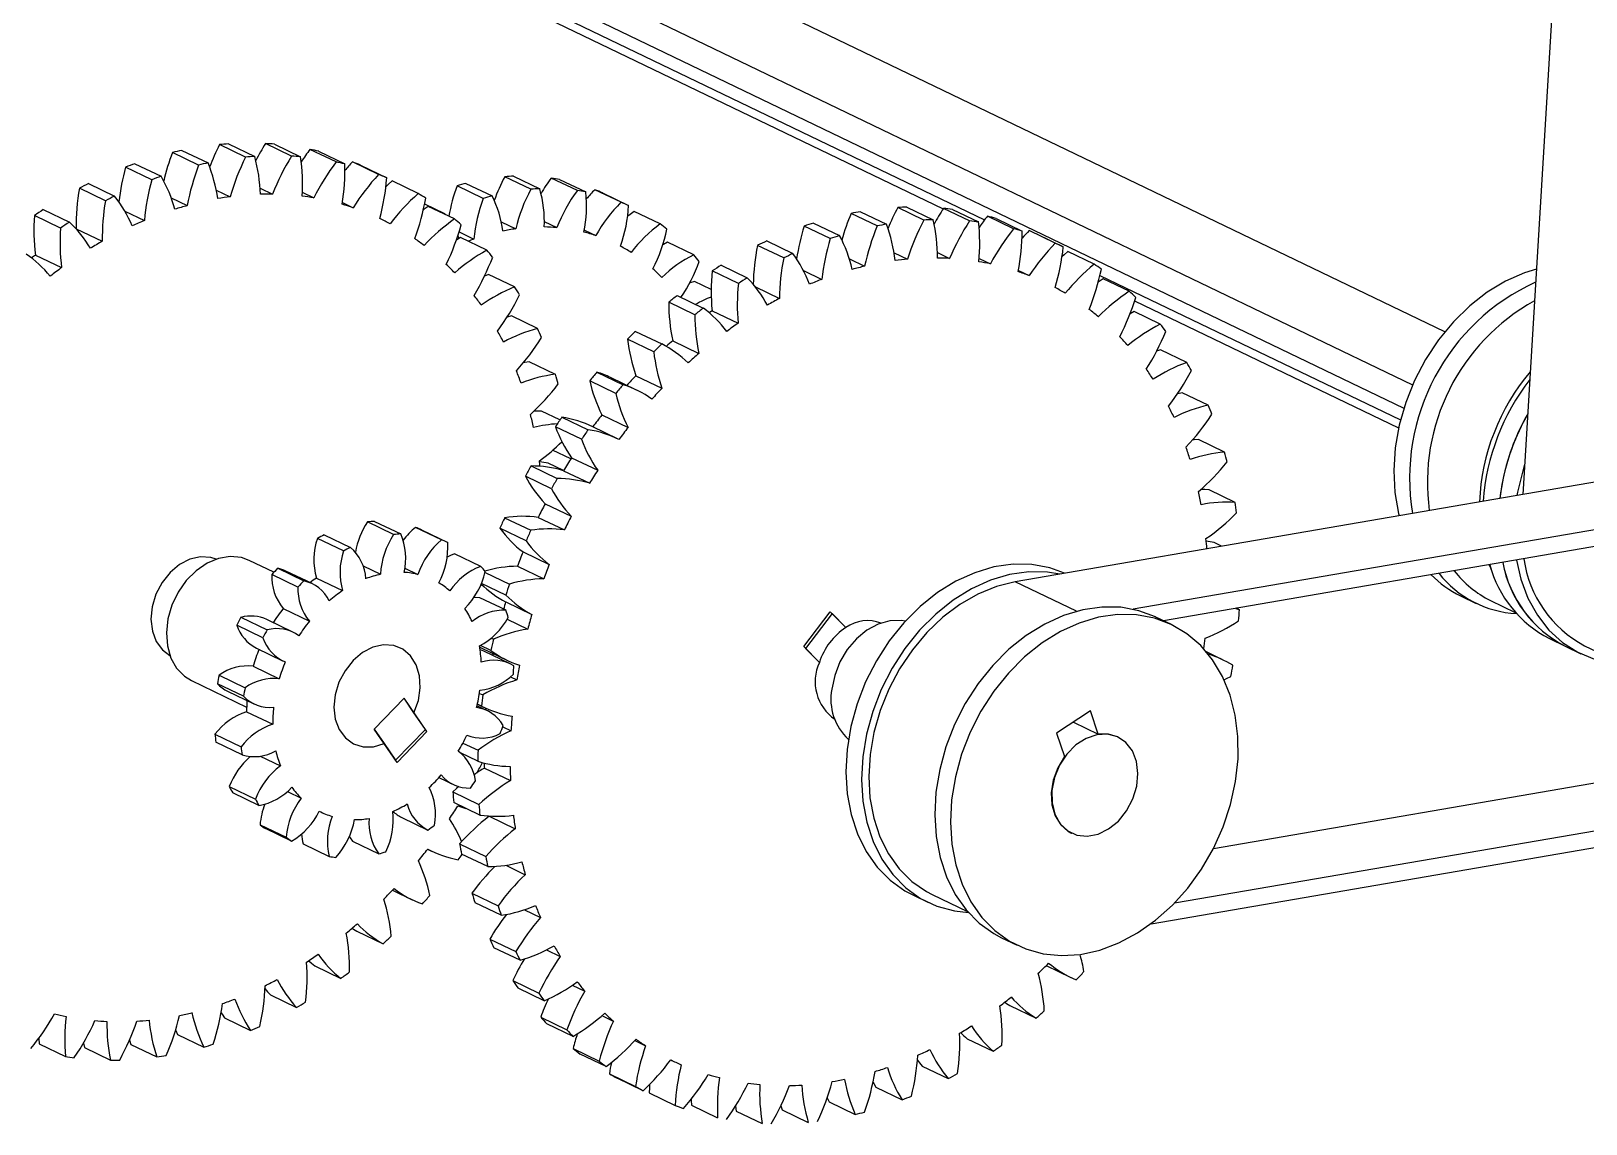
# Model space of a CAD drawing. Header units: millimetres. Extents: x 15 to 415, y 5 to 292.
# Drawn here: x 203.8 to 291.2, y 72.9 to 134.3 of the extents above; entities that cross this region are included whole.
import ezdxf

# ---------------------------------------------------------------- set-up
doc = ezdxf.new("R2010")
doc.units = ezdxf.units.MM

msp = doc.modelspace()

# ---------------------------------------------------------------- linework, layer by layer
at = {"color": 7, "linetype": 'Continuous', "lineweight": 25}
for p, q in [((296.124, 249.373), (287.647, 108.269)), ((283.265, 117.419), (216.368, 149.607)), ((210.519, 148.565), (281.451, 114.435)), ((210.335, 147.103), (280.959, 113.122)), ((210.566, 146.235), (257.391, 123.705)), ((211.448, 145.316), (255.067, 124.329)), ((212.272, 127.609), (213.741, 126.902)), ((215.846, 127.227), (214.377, 127.934)), ((214.899, 127.977), (216.368, 127.27)), ((218.435, 127.287), (216.966, 127.994)), ((217.474, 127.96), (218.944, 127.253)), ((220.941, 126.962), (219.472, 127.669)), ((209.632, 126.862), (211.102, 126.155)), ((213.213, 126.783), (211.744, 127.49)), ((219.959, 127.559), (221.428, 126.852)), ((223.326, 126.257), (221.857, 126.964)), ((222.316, 126.779), (223.785, 126.072)), ((210.577, 125.961), (209.108, 126.668)), ((225.554, 125.183), (224.085, 125.89)), ((231.892, 125.422), (230.423, 126.129)), ((230.915, 126.16), (232.384, 125.453)), ((234.503, 125.349), (233.034, 126.056)), ((233.503, 125.978), (234.972, 125.271)), ((207.976, 124.775), (206.507, 125.482)), ((207.022, 125.747), (208.491, 125.04)), ((214.205, 125.38), (214.986, 125.005)), ((216.669, 125.487), (217.369, 125.15)), ((219.039, 125.253), (219.685, 124.943)), ((229.208, 124.908), (227.739, 125.615)), ((228.238, 125.754), (229.707, 125.047)), ((236.954, 124.693), (235.484, 125.4)), ((235.914, 125.215), (237.383, 124.508)), ((204.478, 124.281), (205.948, 123.574)), ((209.062, 124.2), (210.164, 123.67)), ((211.67, 124.943), (212.572, 124.509)), ((221.291, 124.679), (221.899, 124.386)), ((225.917, 124.604), (227.032, 124.067)), ((227.592, 123.756), (226.122, 124.463)), ((239.159, 123.475), (237.69, 124.182)), ((250.414, 124.165), (251.883, 123.458)), ((253.981, 123.694), (252.511, 124.401)), ((253.03, 124.422), (254.499, 123.715)), ((256.55, 123.643), (255.08, 124.35)), ((255.583, 124.293), (257.052, 123.586)), ((205.451, 123.242), (203.982, 123.948)), ((223.475, 123.743), (223.396, 123.781)), ((227.09, 123.997), (227.032, 124.067)), ((230.222, 123.595), (231.037, 123.203)), ((232.644, 123.607), (233.345, 123.27)), ((248.717, 122.648), (247.248, 123.355)), ((247.774, 123.527), (249.243, 122.82)), ((251.356, 123.361), (249.887, 124.068)), ((257.075, 123.362), (257.121, 123.34)), ((259.024, 123.207), (257.555, 123.914)), ((258.035, 123.782), (259.504, 123.075)), ((206.33, 123.208), (207.799, 122.501)), ((227.852, 122.656), (227.787, 122.819)), ((227.854, 123.026), (228.685, 122.626)), ((229.407, 121.997), (227.938, 122.704)), ((234.893, 123.13), (235.532, 122.823)), ((241.045, 121.736), (239.576, 122.443)), ((245.151, 122.517), (246.62, 121.81)), ((259.498, 122.691), (259.511, 122.685)), ((261.368, 122.394), (259.899, 123.101)), ((260.347, 122.894), (261.817, 122.187)), ((204.043, 121.727), (205.512, 121.02)), ((246.102, 121.566), (244.632, 122.272)), ((249.789, 121.513), (250.65, 121.098)), ((252.305, 121.856), (253.059, 121.493)), ((254.744, 121.865), (255.426, 121.537)), ((257.083, 121.532), (257.716, 121.228)), ((263.544, 121.215), (262.075, 121.922)), ((229.504, 120.64), (229.282, 120.547)), ((230.973, 119.934), (229.504, 120.64)), ((243.551, 120.131), (242.082, 120.838)), ((242.584, 121.151), (244.053, 120.444)), ((247.205, 120.855), (248.237, 120.358)), ((259.294, 120.86), (259.895, 120.571)), ((242.021, 119.79), (241.078, 120.244)), ((244.509, 119.931), (245.856, 119.283)), ((263.878, 120.584), (280.769, 112.456)), ((265.52, 119.69), (264.05, 120.397)), ((241.103, 118.365), (239.634, 119.072)), ((240.113, 119.449), (241.582, 118.743)), ((265.826, 119.151), (280.664, 112.012)), ((232.266, 117.596), (230.797, 118.303)), ((242.073, 118.597), (243.543, 117.89)), ((265.796, 118.547), (265.568, 118.427)), ((267.265, 117.84), (265.796, 118.547)), ((237.774, 117.438), (239.243, 116.731)), ((238.795, 116.295), (237.326, 117.002)), ((239.863, 116.908), (241.332, 116.201)), ((267.285, 116.4), (267.061, 116.315)), ((268.755, 115.693), (267.285, 116.4)), ((233.266, 115.021), (231.797, 115.728)), ((236.662, 113.952), (235.193, 114.659)), ((235.603, 115.147), (237.072, 114.44)), ((237.832, 114.138), (236.363, 114.845)), ((237.789, 114.946), (239.258, 114.24)), ((269.965, 113.284), (268.495, 113.99)), ((233.525, 112.456), (232.49, 112.954)), ((235.884, 112.744), (237.353, 112.037)), ((234.737, 111.372), (233.267, 112.079)), ((233.634, 112.611), (235.103, 111.904)), ((236.799, 111.383), (235.33, 112.09)), ((307.534, 111.69), (259.108, 103.36)), ((270.877, 110.647), (269.408, 111.354)), ((234.13, 110.263), (233.112, 110.752)), ((234.175, 110.333), (235.644, 109.626)), ((233.048, 108.594), (231.578, 109.301)), ((231.895, 109.869), (233.365, 109.162)), ((233.725, 109.609), (232.864, 110.023)), ((233.723, 109.606), (235.193, 108.899)), ((309.127, 109.277), (265.742, 101.814)), ((271.478, 107.823), (270.009, 108.529)), ((286.468, 108.825), (286.348, 108.045)), ((287.349, 108.401), (287.315, 108.212)), ((232.688, 107.75), (234.158, 107.043)), ((307.339, 108.03), (267.447, 101.168)), ((224.175, 106.015), (222.706, 106.722)), ((223.102, 106.754), (224.571, 106.047)), ((230.414, 106.963), (231.884, 106.256)), ((232.306, 106.982), (233.775, 106.275)), ((221.356, 105.091), (219.887, 105.798)), ((220.277, 106), (221.746, 105.293)), ((226.868, 105.713), (225.399, 106.42)), ((225.747, 106.279), (227.216, 105.572)), ((231.621, 105.66), (230.152, 106.367)), ((229.073, 104.227), (227.604, 104.934)), ((231.447, 105.035), (232.917, 104.328)), ((270.715, 105.356), (270.29, 105.561)), ((217.439, 103.898), (216.056, 104.564)), ((217.655, 104.117), (219.124, 103.41)), ((222.455, 104.254), (223.438, 103.781)), ((224.807, 104.13), (225.543, 103.776)), ((231.139, 104.236), (232.608, 103.529)), ((218.792, 103.067), (217.323, 103.774)), ((219.589, 103.255), (218.119, 103.962)), ((219.838, 103.569), (221.307, 102.862)), ((230.477, 102.614), (229.113, 103.271)), ((229.315, 103.887), (230.682, 103.229)), ((262.556, 101.701), (259.108, 103.36)), ((230.49, 101.757), (229.021, 102.464)), ((284.145, 102.569), (285.027, 102.145)), ((285.831, 102.313), (287.224, 101.642)), ((217.969, 101.851), (219.438, 101.144)), ((230.471, 102.229), (231.94, 101.522)), ((247.226, 99.717), (248.718, 101.677)), ((248.819, 101.575), (247.326, 99.615)), ((248.718, 101.677), (249.596, 100.789)), ((249.596, 100.789), (248.819, 101.575)), ((271.51, 101.867), (271.715, 101.786)), ((271.715, 101.786), (271.538, 101.872)), ((216.829, 100.217), (215.36, 100.923)), ((215.589, 101.362), (217.059, 100.655)), ((218.516, 100.529), (217.047, 101.236)), ((230.561, 101.257), (231.71, 100.704)), ((267.897, 100.951), (267.016, 101.375)), ((229.004, 99.695), (229.103, 99.646)), ((229.635, 99.503), (229.052, 99.784)), ((229.103, 99.646), (230.573, 98.939)), ((229.654, 100.187), (229.779, 100.127)), ((247.226, 99.717), (248.104, 98.829)), ((289.14, 100.166), (290.022, 99.741)), ((290.022, 99.741), (290.903, 99.317)), ((291.12, 99.768), (293.101, 98.815)), ((216.462, 99.631), (217.931, 98.924)), ((230.721, 98.753), (229.252, 99.46)), ((247.326, 99.615), (248.104, 98.829)), ((270.806, 98.962), (269.864, 99.415)), ((212.414, 98.047), (212.805, 97.805)), ((214.359, 98.105), (215.829, 97.398)), ((216.274, 98.608), (217.744, 97.901)), ((230.737, 98.015), (231.095, 97.843)), ((212.805, 97.805), (215.912, 96.31)), ((215.734, 96.923), (214.264, 97.63)), ((214.844, 97.208), (216.313, 96.501)), ((229, 97.088), (229.187, 96.998)), ((224.762, 96.815), (223.083, 95.082)), ((224.762, 96.815), (223.083, 95.082)), ((226.041, 94.936), (224.762, 96.815)), ((225.316, 96.002), (224.762, 96.815)), ((229.449, 96.107), (228.857, 96.392)), ((229.107, 96.374), (228.879, 96.483)), ((228.879, 96.482), (229.232, 96.312)), ((215.911, 96.056), (217.38, 95.349)), ((225.958, 95.058), (225.316, 96.002)), ((263.349, 96.11), (261.441, 94.848)), ((262.381, 95.469), (263.782, 94.795)), ((263.782, 94.795), (263.349, 96.11)), ((214.131, 94.786), (215.6, 94.079)), ((224.363, 93.203), (223.083, 95.082)), ((223.083, 95.082), (223.637, 94.269)), ((224.28, 93.325), (225.958, 95.058)), ((226.041, 94.936), (224.363, 93.203)), ((230.305, 95.213), (230.771, 94.988)), ((261.441, 94.848), (261.875, 93.533)), ((264.886, 94.631), (264.862, 94.643)), ((215.652, 93.633), (214.183, 94.34)), ((216.68, 93.555), (217.81, 93.011)), ((223.637, 94.269), (224.28, 93.325)), ((228.901, 93.274), (227.926, 93.743)), ((228.066, 94.297), (228.916, 93.888)), ((270.252, 88.369), (304.119, 94.195)), ((229.253, 93.173), (229.267, 93.088)), ((229.274, 92.891), (230.744, 92.184)), ((214.935, 91.855), (216.405, 91.148)), ((226.721, 92.354), (227.537, 91.962)), ((268.074, 85.308), (306.37, 91.895)), ((216.596, 90.79), (215.127, 91.497)), ((218.205, 91.574), (218.973, 91.205)), ((227.501, 91.552), (228.97, 90.845)), ((229.019, 90.25), (227.55, 90.957)), ((266.755, 84.142), (307.78, 91.199)), ((219.994, 90.462), (220.102, 90.41)), ((224.635, 90.113), (226.104, 89.406)), ((229.544, 90.18), (231.014, 89.473)), ((216.664, 89.706), (218.133, 88.999)), ((218.438, 88.777), (216.969, 89.484)), ((262.261, 89.236), (262.285, 89.225)), ((219.082, 88.63), (220.551, 87.923)), ((221.865, 88.772), (223.334, 88.065)), ((226.084, 88.331), (226.306, 88.224)), ((227.878, 88.623), (229.347, 87.916)), ((229.461, 87.348), (227.992, 88.055)), ((230.474, 87.426), (231.576, 86.895)), ((224.107, 86.022), (225.218, 85.488)), ((228.574, 85.85), (230.043, 85.143)), ((253.349, 85.756), (254.231, 85.332)), ((254.447, 85.783), (256.428, 84.83)), ((230.22, 84.612), (228.75, 85.319)), ((231.521, 84.925), (232.424, 84.491)), ((222.109, 83.722), (223.579, 83.015)), ((229.578, 83.278), (231.047, 82.571)), ((258.344, 83.353), (259.226, 82.929)), ((231.283, 82.084), (229.814, 82.791)), ((232.762, 82.671), (233.542, 82.296)), ((219.74, 81.773), (221.209, 81.066)), ((260.853, 81.788), (262.233, 81.124)), ((230.874, 80.943), (232.343, 80.236)), ((232.635, 79.802), (231.166, 80.509)), ((234.216, 80.68), (234.916, 80.343)), ((217.245, 80.14), (218.714, 79.433)), ((258.816, 79.537), (260.285, 78.83)), ((214.663, 78.847), (216.132, 78.14)), ((232.442, 78.883), (233.912, 78.176)), ((235.878, 78.973), (236.523, 78.663)), ((212.033, 77.914), (213.502, 77.208)), ((234.256, 77.8), (232.786, 78.507)), ((204.254, 77.39), (205.723, 76.683)), ((206.74, 77.433), (206.789, 77.18)), ((206.789, 77.18), (208.258, 76.473)), ((209.321, 77.585), (209.395, 77.356)), ((209.395, 77.356), (210.864, 76.649)), ((234.26, 77.127), (235.729, 76.42)), ((237.732, 77.573), (238.34, 77.28)), ((256.406, 77.676), (257.875, 76.97)), ((236.12, 76.109), (234.651, 76.816)), ((239.747, 76.488), (239.825, 76.45)), ((253.882, 76.14), (255.351, 75.433)), ((236.3, 75.704), (237.769, 74.997)), ((238.2, 74.754), (236.731, 75.461)), ((238.529, 74.633), (239.999, 73.926)), ((251.282, 74.949), (252.752, 74.243)), ((240.916, 73.932), (242.385, 73.225)), ((243.423, 73.612), (244.892, 72.905)), ((245.947, 73.907), (246.013, 73.676)), ((246.013, 73.676), (247.482, 72.969)), ((248.646, 74.124), (250.115, 73.417))]:
    msp.add_line(p, q, dxfattribs=at)
at = {"color": 7, "linetype": 'Continuous', "lineweight": 25, "flags": 128}
for points in [[(224.085, 125.89), (223.874, 125.699), (223.738, 125.569)], [(226.122, 124.463), (225.899, 124.299), (225.842, 124.256)], [(237.69, 124.182), (237.467, 124.015), (237.329, 123.904)], [(227.938, 122.704), (227.704, 122.571), (227.702, 122.569)], [(239.576, 122.443), (239.34, 122.322), (239.303, 122.302)], [(262.075, 121.922), (261.86, 121.739), (261.748, 121.64)], [(288.408, 120.931), (287.748, 120.725), (286.68, 120.257), (285.645, 119.635), (284.66, 118.869), (283.744, 117.973), (282.912, 116.963), (282.179, 115.857), (281.559, 114.674), (281.062, 113.436), (280.698, 112.165), (280.473, 110.884), (280.39, 109.615), (280.452, 108.381), (280.658, 107.205), (280.691, 107.072)], [(241.078, 120.244), (240.836, 120.173), (240.824, 120.169)], [(264.05, 120.397), (263.823, 120.241), (263.786, 120.215)], [(230.797, 118.303), (230.555, 118.236), (230.55, 118.235)], [(242.073, 118.597), (241.992, 118.542), (241.911, 118.486), (241.909, 118.484)], [(231.797, 115.728), (231.556, 115.696), (231.483, 115.684)], [(268.495, 113.99), (268.253, 113.933), (268.234, 113.928)], [(232.49, 112.954), (232.254, 112.957), (232.066, 112.953)], [(269.408, 111.354), (269.168, 111.331), (269.066, 111.319)], [(287.75, 109.973), (287.658, 109.679), (287.349, 108.401)], [(270.009, 108.529), (269.775, 108.542), (269.545, 108.547)], [(227.604, 104.934), (227.361, 104.837), (227.187, 104.751)], [(270.29, 105.561), (270.065, 105.609), (269.851, 105.647)], [(214.192, 104.627), (213.893, 104.723), (213.318, 104.762), (212.722, 104.628), (212.139, 104.328), (211.607, 103.88), (211.156, 103.313), (210.815, 102.659), (210.603, 101.959), (210.534, 101.255), (210.612, 100.589), (210.831, 100.002), (211.18, 99.53), (211.592, 99.223)], [(216.056, 104.564), (215.617, 104.719), (214.989, 104.78), (214.335, 104.672), (213.685, 104.401), (213.07, 103.98), (212.519, 103.428), (212.057, 102.771), (211.706, 102.04), (211.483, 101.269), (211.397, 100.494), (211.453, 99.751), (211.649, 99.076), (211.974, 98.499), (212.414, 98.047)], [(261.892, 103.838), (261.058, 104.14), (260.048, 104.328), (258.995, 104.346), (257.919, 104.192), (256.839, 103.871), (255.774, 103.387), (254.743, 102.749), (253.765, 101.969), (252.857, 101.06), (252.034, 100.039), (251.313, 98.924), (250.705, 97.735), (250.222, 96.492), (249.872, 95.219), (249.661, 93.938), (249.594, 92.672), (249.671, 91.443), (249.891, 90.273), (250.25, 89.184), (250.742, 88.194), (251.357, 87.322), (252.086, 86.582), (252.915, 85.989), (253.349, 85.756)], [(285.761, 104.318), (285.832, 104.14), (285.874, 104.038)], [(287.287, 104.581), (287.537, 103.503), (287.936, 102.441), (288.466, 101.484), (289.116, 100.649), (289.876, 99.952), (290.731, 99.404), (291.667, 99.015), (292.666, 98.792), (293.161, 98.746)], [(261.628, 103.793), (260.929, 103.904), (259.877, 103.922), (258.801, 103.768), (257.721, 103.447), (256.656, 102.963), (255.625, 102.325), (254.646, 101.545), (253.738, 100.636), (252.916, 99.615), (252.194, 98.5), (251.587, 97.31), (251.103, 96.068), (250.753, 94.795), (250.543, 93.514), (250.475, 92.248), (250.552, 91.019), (250.772, 89.849), (251.132, 88.76), (251.623, 87.77), (252.239, 86.898), (252.968, 86.158), (253.796, 85.565), (254.71, 85.128), (255.692, 84.855), (256.489, 84.761)], [(259.108, 103.36), (258.059, 103.096), (257.019, 102.669), (256.009, 102.088), (255.045, 101.362), (254.148, 100.505), (253.333, 99.533), (252.615, 98.465), (252.008, 97.32), (251.523, 96.12), (251.17, 94.886), (250.954, 93.643), (250.88, 92.412), (250.949, 91.217), (251.16, 90.081), (251.509, 89.024), (251.99, 88.066), (252.593, 87.225), (253.307, 86.517), (254.12, 85.954), (254.447, 85.783)], [(229.021, 102.464), (228.784, 102.472), (228.681, 102.467)], [(267.016, 101.375), (267.003, 101.381), (266.053, 101.736), (265.043, 101.925), (263.99, 101.942), (262.914, 101.789), (261.834, 101.467), (260.769, 100.983), (259.738, 100.346), (258.76, 99.565), (257.852, 98.657), (257.029, 97.636), (256.308, 96.52), (255.7, 95.331), (255.217, 94.089), (254.867, 92.816), (254.656, 91.535), (254.589, 90.269), (254.666, 89.04), (254.886, 87.87), (255.245, 86.781), (255.737, 85.791), (256.353, 84.918), (257.081, 84.179), (257.91, 83.585), (258.344, 83.353)], [(271.193, 96.99), (270.767, 98.031), (270.212, 98.965), (269.538, 99.772), (268.758, 100.441), (267.885, 100.957), (266.935, 101.312), (265.924, 101.501), (264.872, 101.518), (263.796, 101.365), (262.716, 101.043), (261.651, 100.559), (260.62, 99.921), (259.642, 99.141), (258.733, 98.232), (257.911, 97.211), (257.189, 96.096), (256.582, 94.907), (256.098, 93.665), (255.749, 92.392), (255.538, 91.111), (255.471, 89.844), (255.548, 88.615), (255.768, 87.446), (256.127, 86.356), (256.618, 85.367), (257.234, 84.494), (257.963, 83.755), (258.791, 83.161), (259.705, 82.724), (260.687, 82.452), (261.721, 82.349), (262.788, 82.417), (263.868, 82.655), (264.943, 83.058), (265.993, 83.621), (267, 84.331), (267.946, 85.178), (268.813, 86.145), (269.586, 87.215), (270.253, 88.37), (270.799, 89.588), (271.217, 90.849), (271.498, 92.129), (271.637, 93.405), (271.632, 94.656), (271.483, 95.858), (271.193, 96.99)], [(252.932, 101.144), (252.712, 101.178), (252.068, 101.161), (251.412, 100.978), (250.775, 100.636), (250.186, 100.152), (249.672, 99.548), (249.259, 98.853), (248.965, 98.099), (248.804, 97.322)], [(225.316, 96.002), (225.562, 96.694), (225.669, 97.401), (225.629, 98.08), (225.445, 98.691), (225.127, 99.196), (224.696, 99.565), (224.178, 99.775), (223.602, 99.814), (223.006, 99.679), (222.424, 99.379), (221.891, 98.932), (221.44, 98.364), (221.099, 97.711), (220.887, 97.011), (220.818, 96.307), (220.896, 95.641), (221.116, 95.054), (221.464, 94.581), (221.92, 94.252), (222.457, 94.085), (223.041, 94.09), (223.637, 94.269)], [(225.316, 96.002), (225.562, 96.694), (225.669, 97.401), (225.629, 98.08), (225.445, 98.691), (225.127, 99.196), (224.696, 99.565), (224.178, 99.775), (223.602, 99.814), (223.006, 99.679), (222.424, 99.379), (221.891, 98.932), (221.44, 98.364), (221.099, 97.711), (220.887, 97.011), (220.818, 96.307), (220.896, 95.641), (221.116, 95.054), (221.464, 94.581), (221.92, 94.252), (222.457, 94.085), (223.041, 94.09), (223.637, 94.269)], [(229.252, 99.46), (229.048, 99.544), (229.028, 99.551)], [(229.773, 99.374), (229.753, 99.271), (229.744, 99.223)], [(270.851, 97.856), (270.998, 97.924), (271.235, 98.041)], [(229.342, 96.26), (229.338, 96.206), (229.335, 96.162)], [(265.697, 93.851), (265.333, 94.323), (264.859, 94.644), (264.305, 94.795), (263.706, 94.766), (263.099, 94.558), (262.523, 94.186), (262.014, 93.671), (261.603, 93.047), (261.317, 92.352), (261.174, 91.631), (261.182, 90.929), (261.341, 90.289), (261.641, 89.752), (262.063, 89.352), (262.581, 89.114), (263.163, 89.053), (263.77, 89.172), (264.366, 89.465), (264.913, 89.912), (265.377, 90.486), (265.728, 91.151), (265.945, 91.864), (266.013, 92.582), (265.929, 93.258), (265.697, 93.851)], [(264.862, 94.643), (264.366, 94.796), (263.782, 94.795)], [(261.875, 93.533), (261.5, 92.9), (261.249, 92.208), (261.139, 91.501), (261.175, 90.82), (261.355, 90.207), (261.669, 89.699), (262.097, 89.326), (262.261, 89.236)], [(227.833, 91.848), (227.712, 91.743), (227.501, 91.552)], [(221.685, 89.043), (221.727, 88.971), (221.865, 88.772)], [(221.838, 83.882), (221.913, 83.836), (222.109, 83.722)], [(219.399, 82.062), (219.562, 81.918), (219.74, 81.773)], [(216.942, 80.491), (217.089, 80.315), (217.245, 80.14)], [(258.523, 79.729), (258.625, 79.66), (258.816, 79.537)], [(214.477, 79.135), (214.531, 79.048), (214.663, 78.847)], [(211.919, 78.158), (211.927, 78.139), (212.033, 77.914)], [(204.23, 77.71), (204.233, 77.664), (204.254, 77.39)], [(253.618, 76.472), (253.733, 76.322), (253.882, 76.14)], [(251.121, 75.222), (251.158, 75.158), (251.282, 74.949)], [(238.563, 75.105), (238.547, 74.917), (238.529, 74.633)], [(248.546, 74.36), (248.548, 74.355), (248.646, 74.124)], [(240.902, 74.281), (240.904, 74.209), (240.916, 73.932)], [(243.381, 73.879), (243.382, 73.877), (243.423, 73.612)]]:
    msp.add_lwpolyline(points, dxfattribs=at)
at = {"color": 7, "linetype": 'Continuous', "lineweight": 25}
for centre, radius, start, end in [((216.401, 108.107), 19.935, 101.95553, 103.5093), ((226.409, 121.995), 13.418, 153.72797, 159.60763), ((216.118, 109.915), 18.103, 93.86222, 95.51913), ((228.371, 120.97), 13.394, 148.37085, 153.07938), ((216.101, 111.334), 16.682, 85.27853, 87.02822), ((229.89, 119.798), 13.057, 142.92956, 146.67491), ((216.233, 112.279), 15.727, 76.29303, 78.11284), ((217.018, 106.038), 22.095, 109.5288, 110.97957), ((224.001, 122.801), 13.123, 159.06747, 166.37722), ((225.353, 122.133), 13, 159.03984, 169.46799), ((217.87, 107.4), 19.935, 101.95553, 103.5093), ((205.525, 123.558), 8.87, 8.68771, 22.14829), ((227.806, 121.319), 13.339, 153.712, 163.96208), ((217.587, 109.208), 18.103, 93.86222, 95.51913), ((206.898, 124.753), 9.799, 2.29014, 14.88457), ((229.87, 120.246), 13.429, 148.37651, 158.58104), ((217.57, 110.628), 16.682, 85.27853, 87.02822), ((208.317, 125.739), 10.733, 356.25524, 8.10652), ((231.527, 118.975), 13.26, 142.96442, 153.25525), ((217.702, 111.572), 15.727, 76.29303, 78.11284), ((209.823, 126.497), 11.611, 350.50664, 1.75193), ((231.031, 118.511), 12.475, 137.3401, 140.29066), ((216.363, 112.717), 15.27, 67.05445, 68.9104), ((221.153, 123.315), 12.503, 164.44365, 173.54001), ((222.557, 122.623), 12.436, 164.42894, 175.17025), ((218.487, 105.331), 22.095, 109.5288, 110.97957), ((204.166, 122.16), 8.004, 15.52175, 29.93916), ((232.785, 117.562), 12.848, 137.4056, 147.91588), ((217.832, 112.01), 15.27, 67.05445, 68.9104), ((211.449, 126.989), 12.37, 344.96918, 355.74902), ((238.267, 121.828), 8.946, 151.26524, 160.59937), ((231.434, 114.017), 12.154, 92.4455, 94.77172), ((240.072, 120.785), 8.793, 143.1672, 149.99388), ((231.483, 115.283), 10.884, 79.30399, 81.8078), ((218.02, 123.441), 11.693, 169.94947, 181.14234), ((217.978, 103.866), 24.471, 116.59883, 117.95411), ((219.447, 103.159), 24.471, 116.59883, 117.95411), ((202.8, 120.552), 7.247, 22.85565, 38.26237), ((217.288, 107.797), 17.361, 97.62014, 99.93236), ((217.162, 109.286), 15.865, 89.25259, 91.70797), ((217.23, 110.375), 14.773, 80.43476, 83.00964), ((233.674, 116.046), 12.223, 131.62794, 142.49377), ((217.802, 111.965), 15.324, 57.75518, 59.60679), ((235.75, 122.573), 8.569, 159.20741, 171.06629), ((231.764, 112.142), 14.061, 104.5212, 106.63202), ((233.233, 111.435), 14.061, 104.5212, 106.63202), ((224.57, 122.4), 5.779, 6.74343, 27.26289), ((239.668, 121.152), 8.872, 151.22984, 166.6325), ((232.903, 113.31), 12.154, 92.4455, 94.77172), ((225.946, 123.599), 6.7, 357.47825, 16.06414), ((241.631, 120.019), 8.901, 143.20936, 158.57845), ((232.952, 114.576), 10.884, 79.30399, 81.8078), ((227.41, 124.478), 7.604, 348.91161, 5.98847), ((241.244, 119.583), 8.185, 134.71704, 139.66384), ((231.616, 115.792), 10.358, 65.48045, 68.06846), ((219.226, 101.756), 26.923, 123.21313, 124.4848), ((219.489, 122.734), 11.693, 169.94947, 181.14234), ((217.695, 106.006), 19.198, 105.47678, 107.63899), ((217.368, 111.008), 14.125, 71.28885, 73.94194), ((213.22, 127.17), 12.953, 339.57021, 350.02332), ((237.126, 121.894), 8.472, 159.16102, 175.04553), ((242.988, 118.63), 8.554, 134.86589, 150.64858), ((229.045, 124.972), 8.351, 340.77994, 356.81801), ((233.085, 115.085), 10.358, 65.48045, 68.06846), ((253.665, 105.074), 19.366, 99.66386, 101.24791), ((264.401, 118.127), 13.444, 152.18057, 157.69696), ((253.468, 106.781), 17.646, 91.42299, 93.10837), ((266.235, 117.052), 13.33, 146.80634, 151.21543), ((253.508, 108.07), 16.356, 82.71099, 84.48388), ((214.775, 123.132), 10.824, 175.67382, 187.45878), ((216.244, 122.425), 10.824, 175.67382, 187.45878), ((220.695, 101.049), 26.923, 123.21313, 124.4848), ((201.428, 118.715), 6.636, 30.72933, 47.06975), ((218.419, 104.047), 21.288, 112.81604, 114.83431), ((217.431, 111.182), 13.94, 61.99071, 64.66724), ((234.241, 114.453), 11.435, 125.55745, 136.91815), ((215.14, 126.989), 13.317, 334.23939, 344.50117), ((217.466, 111.514), 15.887, 48.59879, 50.40638), ((232.504, 113.302), 10.003, 85.1779, 89.22771), ((243.794, 117.085), 7.893, 125.95596, 142.61139), ((232.945, 114.875), 10.61, 51.59946, 54.14625), ((259.384, 119.615), 12.7, 162.87411, 171.41919), ((254.181, 103.066), 21.441, 107.38783, 108.86794), ((262.118, 119.006), 13.237, 157.5176, 164.3841), ((263.48, 118.338), 13.123, 157.49296, 167.85576), ((255.134, 104.367), 19.366, 99.66386, 101.24791), ((243.298, 120.335), 9.135, 6.79238, 19.99083), ((265.823, 117.442), 13.392, 152.16997, 162.39329), ((254.937, 106.075), 17.646, 91.42299, 93.10837), ((244.68, 121.471), 10.072, 0.5077, 12.87326), ((267.77, 116.306), 13.406, 146.81941, 157.03536), ((254.977, 107.363), 16.356, 82.71099, 84.48388), ((246.121, 122.394), 10.996, 354.5636, 6.2249), ((267.636, 115.846), 12.912, 141.32863, 144.82691), ((253.655, 108.868), 15.543, 73.63446, 75.46864), ((219.439, 102.07), 23.515, 119.67069, 121.55947), ((217.279, 110.943), 14.223, 52.74368, 55.38457), ((233.054, 110.246), 13.128, 109.43791, 110.97875), ((232.602, 111.902), 11.408, 97.88356, 101.59342), ((232.622, 114.085), 9.21, 71.58288, 75.862), ((230.899, 124.978), 8.819, 332.83873, 348.3026), ((255.045, 100.907), 23.768, 114.59985, 115.98171), ((260.776, 118.928), 12.62, 162.85717, 173.49365), ((255.651, 102.359), 21.441, 107.38783, 108.86794), ((241.938, 118.997), 8.246, 13.49278, 27.6265), ((269.309, 114.989), 13.165, 141.3721, 151.71271), ((255.125, 108.162), 15.543, 73.63446, 75.46864), ((247.658, 123.079), 11.846, 348.8838, 359.9798), ((268.676, 114.531), 12.267, 135.68258, 138.43287), ((270.457, 113.542), 12.687, 135.75739, 146.35654), ((253.755, 109.161), 15.233, 64.35729, 66.21625), ((255.224, 108.455), 15.233, 64.35729, 66.21625), ((200.068, 116.628), 6.196, 39.14118, 56.24788), ((219.089, 101.09), 25.539, 126.09443, 126.72055), ((234.536, 112.789), 10.54, 119.11983, 131.11582), ((217.192, 126.398), 13.431, 328.90772, 339.11089), ((216.716, 110.772), 16.943, 39.763, 41.4947), ((232.657, 114.201), 9.089, 57.63711, 61.95411), ((244.152, 115.431), 7.029, 116.22821, 134.22769), ((232.233, 114.155), 11.625, 38.30794, 40.70423), ((256.33, 119.858), 11.944, 168.3371, 178.94208), ((257.779, 119.154), 11.923, 168.33228, 179.37991), ((256.514, 100.2), 23.768, 114.59985, 115.98171), ((240.575, 117.451), 7.453, 20.67641, 35.79776), ((254.603, 104.675), 16.889, 95.24683, 97.60191), ((254.544, 106.057), 15.505, 86.73989, 89.23313), ((249.325, 123.486), 12.559, 343.39383, 354.06488), ((220.677, 100.222), 25.74, 126.09758, 127.87585), ((216.792, 110.382), 14.967, 43.7417, 46.29439), ((232.31, 113.764), 9.648, 44.01296, 48.1615), ((232.952, 124.388), 8.931, 325.64375, 340.19239), ((253.106, 119.677), 11.085, 173.98998, 185.58895), ((256.218, 98.762), 26.214, 121.34008, 122.63459), ((254.923, 102.959), 18.636, 103.2543, 105.45983), ((254.647, 107.017), 14.539, 77.81174, 80.41426), ((254.778, 107.515), 14.023, 68.60178, 71.2677), ((271.248, 112.003), 12.009, 129.90257, 140.89733), ((251.139, 123.567), 13.083, 338.02176, 348.40565), ((255.119, 108.282), 15.435, 55.07895, 56.92165), ((234.608, 111.046), 9.602, 112.24462, 125.0112), ((215.497, 109.88), 18.455, 31.37282, 33.00857), ((254.575, 118.97), 11.085, 173.98998, 185.58895), ((257.687, 98.055), 26.214, 121.34008, 122.63459), ((239.203, 115.683), 6.797, 28.39165, 44.47353), ((255.555, 101.034), 20.663, 110.74152, 112.80029), ((254.793, 107.562), 13.974, 59.29721, 61.96941), ((293.393, 109.186), 12.109, 114.53777, 189.42644), ((215.894, 109.618), 16.147, 35.13618, 37.5629), ((219.332, 125.358), 13.288, 323.50633, 333.78269), ((257.606, 96.791), 28.625, 127.66933, 128.89007), ((249.799, 119.055), 10.165, 179.90449, 192.19422), ((244.192, 113.662), 6.104, 110.79953, 119.93092), ((256.495, 99.046), 22.863, 117.73153, 119.65602), ((271.73, 110.389), 11.184, 123.73329, 135.26367), ((253.1, 123.272), 13.376, 332.69777, 342.92899), ((254.673, 107.733), 16.143, 45.99913, 47.78753), ((293.943, 108.941), 11.662, 118.93002, 187.773), ((259.075, 96.084), 28.625, 127.66933, 128.89007), ((251.268, 118.348), 10.165, 179.90449, 192.19422), ((237.837, 113.67), 6.305, 36.65096, 53.55985), ((254.555, 107.219), 14.392, 50.10259, 52.72279), ((214.562, 108.783), 17.72, 27.0186, 29.29944), ((234.494, 109.206), 8.682, 104.87285, 118.52804), ((213.814, 108.983), 20.364, 23.49174, 25.02361), ((259.064, 95.127), 30.839, 133.65825, 134.81985), ((257.68, 97.146), 25.104, 124.27562, 126.0838), ((253.955, 106.586), 15.265, 41.20239, 43.72169), ((271.956, 108.703), 10.27, 117.17581, 129.38162), ((255.183, 122.554), 13.416, 327.35301, 337.56382), ((253.79, 106.933), 17.336, 37.28229, 38.9877), ((221.498, 123.85), 12.899, 317.96524, 328.44775), ((246.5, 117.99), 9.227, 186.15199, 199.26271), ((260.533, 94.42), 30.839, 133.65825, 134.81985), ((247.969, 117.284), 9.227, 186.15199, 199.26271), ((236.511, 111.393), 5.997, 45.41167, 62.89731), ((257.459, 96.261), 27.127, 130.43834, 131.45532), ((259.001, 95.47), 27.239, 130.44019, 132.15261), ((271.971, 106.934), 9.331, 110.16202, 123.17512), ((252.433, 106.025), 18.971, 29.03574, 30.64171), ((212.831, 108.006), 19.619, 19.42111, 21.55229), ((234.217, 107.245), 7.835, 96.96927, 111.5939), ((211.739, 108.21), 22.579, 16.12856, 17.5585), ((260.421, 93.861), 32.696, 139.38058, 140.49777), ((243.316, 116.506), 8.33, 192.80797, 206.8456), ((233.813, 109.543), 5.882, 64.31072, 72.27952), ((258.828, 94.84), 29.101, 136.29771, 137.76242), ((252.93, 105.788), 16.565, 32.73159, 35.11732), ((257.338, 121.38), 13.2, 321.91842, 332.24073), ((297.322, 107.334), 12.125, 139.7939, 177.56553), ((298.183, 106.915), 12.808, 142.39639, 175.66164), ((223.607, 121.874), 12.294, 312.21256, 323.03697), ((261.89, 93.154), 32.696, 139.38058, 140.49777), ((244.785, 115.799), 8.33, 192.80797, 206.8456), ((235.283, 108.839), 5.88, 54.56253, 72.27858), ((260.31, 94.121), 29.119, 136.29795, 137.93586), ((210.794, 107.39), 21.748, 12.32865, 14.31837), ((259.975, 93.869), 30.605, 141.92274, 143.50718), ((251.476, 104.957), 18.241, 24.76378, 27.00102), ((271.808, 105.061), 8.427, 102.63836, 116.56839), ((259.496, 119.735), 12.744, 316.32352, 326.89097), ((250.626, 105.151), 20.979, 21.30588, 22.80766), ((299.009, 106.489), 12.756, 150.38431, 172.99175), ((299.248, 106.399), 13.008, 150.55861, 169.25012), ((233.809, 104.963), 7.289, 93.40349, 104.03885), ((261.5, 93.033), 34.056, 144.90963, 145.99687), ((240.342, 114.646), 7.526, 199.94111, 214.96422), ((232.752, 106.717), 5.96, 63.92703, 81.4853), ((262.97, 92.326), 34.056, 144.90963, 145.99687), ((234.221, 106.01), 5.96, 63.92703, 81.4853), ((261.444, 93.162), 30.605, 141.92274, 143.50718), ((225.7, 119.299), 11.313, 306.11563, 314.53147), ((241.811, 113.939), 7.526, 199.94111, 214.96422), ((208.772, 107.027), 23.803, 6.81235, 7.56202), ((260.779, 93.31), 31.584, 147.38716, 148.93868), ((249.645, 104.217), 20.217, 17.31584, 19.40478), ((271.485, 103.061), 7.61, 94.57935, 109.49156), ((248.459, 104.434), 23.263, 14.08828, 15.49008), ((262.142, 92.629), 34.815, 150.31705, 151.38844), ((237.653, 112.477), 6.855, 207.60235, 223.59307), ((231.931, 103.637), 6.232, 73.2897, 90.33087), ((231.725, 103.9), 6.228, 79.46841, 83.99563), ((262.248, 92.603), 31.584, 147.38716, 148.93868), ((261.572, 117.628), 12.084, 310.4958, 321.44512), ((263.611, 91.922), 34.815, 150.31705, 151.38844), ((239.122, 111.77), 6.855, 207.60235, 223.59307), ((233.401, 102.93), 6.232, 73.2897, 90.33087), ((247.544, 103.663), 22.391, 10.36202, 12.31346), ((261.122, 93.114), 31.98, 152.76207, 154.30077), ((270.996, 100.917), 6.922, 86.00441, 101.89096), ((246.075, 103.956), 25.696, 7.34306, 8.65492), ((226.361, 104.269), 4.401, 146.14035, 170.1905), ((223.434, 100.273), 6.49, 92.93686, 96.44449), ((262.227, 92.581), 34.913, 155.67291, 156.74229), ((231.425, 100.35), 6.69, 82.43784, 98.6907), ((262.591, 92.407), 31.98, 152.76207, 154.30077), ((263.476, 115.093), 11.271, 304.36102, 315.83202), ((223.399, 104.607), 3.709, 161.26526, 196.25284), ((224.101, 98.104), 8.772, 115.84189, 118.71105), ((227.77, 103.591), 4.336, 146.01415, 177.4883), ((224.903, 99.566), 6.49, 92.93686, 96.44449), ((221.445, 104.682), 3.411, 346.56446, 23.59251), ((227.976, 103.281), 4.061, 129.38221, 143.56206), ((223.522, 101.277), 5.475, 66.01799, 69.94686), ((235.298, 110.08), 6.346, 215.80858, 232.6448), ((263.696, 91.874), 34.913, 155.67291, 156.74229), ((232.894, 99.643), 6.69, 82.43784, 98.6907), ((245.406, 103.358), 24.552, 4.3346, 5.6823), ((224.868, 103.9), 3.709, 161.26526, 196.25284), ((225.57, 97.397), 8.772, 115.84189, 118.71105), ((220.058, 103.367), 2.561, 3.77226, 48.75876), ((229.627, 102.403), 4.309, 129.81252, 161.42395), ((223.041, 105.32), 4.183, 331.20842, 3.45846), ((224.991, 100.57), 5.475, 66.01799, 69.94686), ((260.92, 93.198), 31.761, 158.11704, 159.6628), ((236.767, 109.373), 6.346, 215.80858, 232.6448), ((225.577, 96.111), 11.263, 134.69958, 137.12833), ((217.265, 102.184), 1.973, 64.32577, 78.5933), ((230.364, 100.82), 3.644, 110.76059, 146.16912), ((224.592, 100.126), 6.074, 38.79589, 42.46181), ((231.29, 96.942), 7.295, 91.18998, 105.81703), ((262.389, 92.491), 31.761, 158.11704, 159.6628), ((292.169, 106.046), 6.614, 195.10916, 242.75145), ((293.059, 105.661), 6.653, 190.50309, 242.83821), ((293.119, 105.706), 6.721, 190.78447, 242.55684), ((294.172, 105.537), 6.527, 187.79242, 242.12656), ((220.147, 103.654), 2.827, 177.54946, 219.6121), ((227.047, 95.404), 11.263, 134.69958, 137.12833), ((218.693, 101.395), 2.061, 25.78446, 77.9375), ((223.968, 97.307), 7.501, 123.40598, 126.83333), ((224.657, 98.172), 5.74, 102.2583, 110.85747), ((224.519, 99.476), 4.42, 76.60366, 86.84074), ((224.535, 99.645), 4.256, 48.81471, 59.31353), ((225.043, 104.944), 4.401, 315.53573, 346.69709), ((233.293, 107.532), 6.007, 225.68713, 241.97465), ((263.161, 92.075), 34.341, 161.04644, 162.12766), ((232.761, 96.214), 7.316, 91.20091, 106.50976), ((286.71, 107.871), 5.89, 224.3173, 244.18873), ((287.594, 107.483), 5.918, 218.09346, 267.00866), ((288.329, 107.441), 5.704, 217.35533, 244.03034), ((221.616, 102.947), 2.827, 177.54946, 219.6121), ((225.548, 96.444), 7.692, 123.44992, 130.5235), ((234.769, 106.834), 6.019, 224.52339, 241.96608), ((216.143, 99.28), 2.154, 65.21084, 104.89697), ((225.173, 96.055), 9.246, 141.17736, 147.43401), ((223.724, 98.999), 5.299, 23.62391, 32.69414), ((230.345, 98.996), 2.764, 86.99772, 129.70695), ((260.219, 93.429), 31.023, 163.5223, 164.30335), ((222.807, 99.208), 8.094, 15.32992, 18.35714), ((261.613, 92.744), 30.944, 163.5213, 165.09414), ((241.385, 103.806), 30.397, 355.01725, 356.19009), ((226.564, 95.347), 12.515, 151.27375, 153.53772), ((217.453, 101.591), 2.196, 197.70993, 243.19983), ((228.033, 94.64), 12.515, 151.27375, 153.53772), ((217.613, 98.64), 2.09, 53.72185, 105.39327), ((226.642, 95.348), 9.246, 141.17736, 147.43401), ((227.173, 103.226), 3.92, 297.67514, 331.37419), ((233.041, 92.728), 8.086, 99.47217, 113.7915), ((251.631, 97.691), 3.707, 123.30713, 162.12278), ((250.815, 99.069), 2.107, 69.00036, 125.32941), ((266.424, 108.996), 9.423, 290.87938, 303.80704), ((218.903, 100.874), 2.176, 197.59389, 247.8618), ((221.941, 98.468), 7.169, 2.91963, 10.33375), ((262.01, 92.394), 33.146, 166.5072, 167.61427), ((241.283, 103.425), 28.683, 352.32124, 353.52665), ((225.324, 95.934), 9.437, 157.36443, 163.53646), ((226.793, 95.227), 9.437, 157.36443, 163.53646), ((229.808, 96.808), 2.145, 58.48593, 109.24686), ((233.123, 104.241), 5.883, 233.64252, 251.35292), ((250.445, 97.748), 2.579, 155.22886, 235.1078), ((268.258, 93.667), 5.876, 58.29129, 73.08852), ((225.801, 95.566), 11.72, 167.4917, 169.85692), ((215.939, 95.992), 2.638, 82.68757, 126.77942), ((217.408, 95.285), 2.638, 82.68757, 126.77942), ((228.725, 100.306), 3.054, 275.6747, 315.58603), ((220.262, 98.902), 10.67, 356.05833, 358.57627), ((260.297, 93.043), 29.594, 169.04487, 170.66517), ((239.457, 104.05), 32.341, 349.29235, 350.41769), ((215.712, 99.006), 1.997, 223.53457, 244.22504), ((227.271, 94.859), 11.72, 167.4917, 169.85692), ((220.178, 98.53), 8.939, 345.47481, 351.8738), ((233.746, 89.283), 8.961, 107.2095, 120.5789), ((251.812, 96.753), 3.061, 169.28048, 227.32561), ((217.191, 98.319), 2.018, 223.76164, 276.66988), ((223.942, 96.16), 8.031, 176.24809, 180.74794), ((225.519, 95.451), 8.139, 173.9113, 180.7233), ((228.571, 94.276), 2.029, 29.91948, 82.64075), ((260.31, 92.693), 31.419, 172.12599, 173.27324), ((231.806, 101.669), 5.943, 242.99512, 260.58609), ((216.953, 92.711), 3.503, 107.30601, 143.67077), ((218.423, 92.004), 3.503, 107.30601, 143.67077), ((218.59, 99.195), 12.373, 339.30979, 341.5911), ((258.532, 93.265), 27.815, 174.75932, 176.44801), ((223.488, 95.647), 9.397, 185.25637, 187.99701), ((219.596, 98.699), 9.545, 329.34318, 335.46829), ((229.124, 96.881), 2.305, 248.5171, 296.84281), ((234.861, 85.981), 9.893, 114.42247, 126.9369), ((218.964, 90.289), 4.323, 131.31428, 158.75824), ((224.957, 94.94), 9.397, 185.25637, 187.99701), ((216.347, 95.93), 2.4, 253.16574, 300.17914), ((223.578, 95.219), 6.177, 192.74919, 200.93786), ((226.343, 91.869), 2.449, 6.89836, 53.26714), ((258.191, 92.853), 29.293, 177.97536, 179.17748), ((220.36, 89.627), 4.237, 127.00074, 158.97056), ((234.553, 84.11), 10.246, 121.0116, 124.85857), ((200.742, 107.77), 31.943, 331.63582, 332.85399), ((230.778, 99.179), 6.197, 252.36786, 269.47417), ((254.788, 94.014), 25.538, 181.89367, 182.51944), ((256.458, 93.314), 25.739, 180.73796, 182.5163), ((221.149, 94.95), 6.942, 206.48224, 209.8358), ((216.066, 93.943), 3.198, 279.55282, 318.24013), ((222.219, 94.518), 4.638, 215.67209, 225.58561), ((220.349, 98.116), 8.591, 312.62856, 319.19936), ((223.264, 90.299), 3.266, 349.13179, 27.26486), ((228.408, 93.771), 2.007, 219.18539, 272.30328), ((218.788, 99.036), 12.122, 323.14939, 325.46198), ((236.344, 82.921), 10.825, 121.15526, 132.93981), ((222.618, 94.244), 6.942, 206.48224, 209.8358), ((222.496, 88.6), 4.382, 143.52731, 174.7812), ((254.353, 93.491), 26.922, 184.12913, 185.40085), ((220.898, 89.336), 4.251, 159.01945, 175.00358), ((216.374, 92.245), 4.036, 300.76824, 333.81073), ((221.915, 94.179), 4.182, 242.67097, 253.29388), ((224.293, 88.785), 3.84, 158.80667, 192.97872), ((221.983, 94.944), 4.955, 269.94755, 279.43379), ((225.746, 89.786), 2.964, 174.76756, 215.50207), ((220.072, 89.998), 4.086, 333.64367, 6.4082), ((221.475, 96.597), 6.693, 293.3957, 301.15724), ((225.489, 91.91), 1.99, 227.05215, 244.60136), ((227.122, 91.414), 2.25, 193.9936, 243.1171), ((201.187, 107.504), 31.425, 326.24794, 327.8047), ((221.049, 85.925), 7.499, 22.1454, 33.31836), ((229.702, 96.41), 5.967, 251.20964, 255.8248), ((236.658, 80.9), 11.693, 127.47146, 138.66402), ((255.822, 92.784), 26.922, 184.12913, 185.40085), ((229.995, 96.814), 6.637, 261.54582, 277.88571), ((254.241, 93.128), 23.513, 187.05457, 188.94342), ((220.085, 94.104), 5.572, 232.12269, 236.00555), ((222.251, 89.429), 3.268, 184.53548, 194.15864), ((217.641, 90.814), 4.415, 318.14699, 349.24029), ((220.223, 97.597), 10.084, 305.67937, 308.29405), ((238.127, 80.193), 11.693, 127.47146, 138.66402), ((221.554, 93.397), 5.572, 232.12269, 236.00555), ((202.072, 106.863), 30.331, 320.75574, 322.34969), ((228.874, 93.566), 5.927, 241.95064, 259.57393), ((251.925, 93.149), 24.469, 190.66007, 192.0154), ((221.573, 93.62), 5.788, 259.82929, 263.61512), ((221.391, 95.331), 7.521, 284.96831, 288.14746), ((217.86, 84.049), 8.513, 11.37093, 25.2068), ((200.564, 107.702), 33.771, 323.75911, 324.3953), ((253.395, 92.442), 24.469, 190.66007, 192.0154), ((229.417, 94.596), 7.247, 270.35293, 285.75905), ((252.059, 92.691), 21.287, 193.78, 195.79836), ((238.75, 78.498), 12.555, 135.09295, 144.15136), ((240.128, 77.866), 12.437, 133.44337, 144.18445), ((203.257, 105.819), 28.752, 315.08805, 316.73986), ((227.771, 90.794), 5.889, 232.6139, 250.31337), ((201.678, 106.809), 32.343, 318.19583, 319.32114), ((249.629, 92.544), 22.094, 197.63489, 199.08573), ((214.644, 82.65), 9.423, 4.8069, 17.73509), ((251.099, 91.837), 22.094, 197.63489, 199.08573), ((229.012, 92.525), 8.004, 278.67582, 293.09263), ((250.077, 92.034), 19.197, 200.97562, 203.13792), ((204.582, 104.395), 26.806, 309.17192, 310.90272), ((226.517, 88.299), 6.046, 223.53237, 240.92289), ((240.89, 76.626), 13.123, 142.23708, 149.54586), ((242.257, 75.987), 13, 139.14549, 149.57349), ((211.334, 81.678), 10.362, 358.63577, 10.76895), ((203.072, 105.454), 30.398, 312.42358, 313.59638), ((247.628, 91.735), 19.933, 205.10548, 206.65932), ((205.885, 102.662), 24.637, 302.93347, 304.76446), ((225.179, 86.078), 6.394, 214.87024, 231.62218), ((243.026, 75.247), 13.421, 149.00717, 154.88466), ((249.097, 91.028), 19.933, 205.10548, 206.65932), ((228.768, 90.591), 8.871, 286.46636, 299.92638), ((244.423, 74.578), 13.34, 144.65131, 154.90131), ((248.424, 91.235), 17.36, 208.68257, 210.99488), ((253.876, 79.911), 9.227, 9.59165, 15.73204), ((208.04, 81.149), 11.27, 352.78154, 4.25289), ((204.529, 103.716), 28.129, 306.36918, 307.60424), ((241.012, 101.854), 28.22, 313.4028, 315.0753), ((251.068, 78.733), 9.695, 2.98183, 15.66685), ((264.798, 86.453), 5.914, 229.94803, 247.59638), ((239.443, 102.87), 31.822, 316.54812, 317.68569), ((204.871, 81.054), 12.084, 347.16831, 358.11791), ((207.027, 100.731), 22.393, 296.30079, 298.25215), ((223.808, 84.119), 6.922, 206.72391, 222.61103), ((246.039, 90.828), 18.102, 213.09597, 214.75294), ((228.691, 88.773), 9.8, 293.72978, 306.32371), ((247.181, 90.404), 15.864, 216.90727, 219.36273), ((201.929, 81.361), 12.744, 341.72239, 352.29003), ((207.905, 98.744), 20.219, 289.20976, 291.29862), ((222.438, 82.399), 7.609, 199.12298, 214.0358), ((205.882, 101.696), 25.697, 299.95918, 301.27099), ((247.508, 90.121), 18.102, 213.09597, 214.75294), ((245.048, 74.355), 13.394, 155.53462, 160.24251), ((246.549, 73.635), 13.429, 150.03228, 160.23683), ((242.346, 100.331), 26.194, 307.40087, 309.15853), ((263.513, 84.038), 6.127, 220.97392, 238.20938), ((193.719, 85.499), 13.083, 320.2078, 330.59156), ((208.624, 93.033), 14.392, 255.89286, 258.51301), ((216.866, 77.634), 11.183, 173.3499, 184.88065), ((195.173, 84.151), 13.376, 325.68438, 335.91555), ((208.744, 93.898), 15.266, 264.89376, 267.41299), ((197.034, 82.972), 13.416, 331.0495, 341.26034), ((208.729, 95.196), 16.566, 273.49785, 275.88349), ((219.715, 79.602), 9.33, 185.43885, 198.45248), ((199.297, 82.02), 13.2, 336.37258, 346.69501), ((208.47, 96.851), 18.242, 281.61384, 283.85099), ((221.077, 80.898), 8.426, 192.04584, 205.97646), ((244.919, 89.955), 16.681, 221.58716, 223.33691), ((228.806, 87.048), 10.734, 300.50755, 312.35841), ((248.576, 73.134), 13.26, 155.35807, 165.64899), ((246.374, 89.672), 14.773, 225.60586, 228.1808), ((247.751, 77.889), 10.631, 356.9104, 8.83763), ((240.873, 101.397), 29.767, 310.70174, 311.89106), ((218.323, 78.51), 10.269, 179.23213, 191.43839), ((206.996, 99.535), 23.264, 293.1243, 294.52604), ((246.388, 89.248), 16.681, 221.58716, 223.33691), ((246.912, 73.899), 13.057, 161.93905, 165.68386), ((244.482, 77.488), 11.518, 351.13373, 2.43942), ((243.616, 98.527), 23.987, 301.0554, 302.91927), ((260.48, 82.387), 6.228, 224.62067, 229.14718), ((262.161, 81.895), 6.529, 212.45446, 228.9739), ((207.787, 97.394), 20.98, 285.80702, 287.30874), ((244.263, 89.263), 15.727, 230.50277, 232.32261), ((229.154, 85.399), 11.612, 306.8619, 318.10687), ((250.465, 73.033), 12.848, 160.69746, 171.20792), ((245.965, 89.17), 14.125, 234.67374, 237.32686), ((244.689, 96.565), 21.749, 294.29596, 296.2856), ((260.788, 80.007), 7.105, 204.46573, 220.07687), ((242.316, 99.565), 27.434, 304.55179, 305.80763), ((208.296, 92.62), 16.144, 260.82802, 262.61638), ((208.371, 93.81), 17.337, 269.62761, 271.33295), ((208.233, 95.437), 18.972, 277.97329, 279.57921), ((245.732, 88.556), 15.727, 230.50277, 232.32261), ((248.63, 73.811), 12.475, 168.32332, 171.27343), ((229.785, 83.821), 12.37, 312.86462, 323.64422), ((245.869, 89.012), 13.94, 243.9485, 246.62504), ((252.205, 73.284), 12.223, 166.11964, 176.98573), ((245.479, 94.59), 19.62, 287.06234, 289.19343), ((259.421, 78.353), 7.834, 197.02055, 211.64579), ((241.369, 77.514), 12.293, 345.57644, 356.4011), ((244.003, 88.889), 15.27, 239.70534, 241.56129), ((230.749, 82.324), 12.954, 318.59017, 329.04312), ((245.961, 89.28), 14.223, 253.23112, 255.87197), ((253.803, 73.835), 11.434, 171.69538, 183.05643), ((232.088, 80.937), 13.317, 324.11222, 334.37392), ((246.095, 90.01), 14.967, 262.32113, 264.87375), ((235.979, 78.679), 13.288, 334.83062, 345.10707), ((245.952, 92.752), 17.721, 279.31551, 281.59626), ((258.062, 76.912), 8.681, 190.08611, 203.74188), ((238.509, 77.929), 12.899, 340.16559, 350.64827), ((243.612, 97.488), 24.985, 298.02547, 299.36208), ((245.472, 88.182), 15.27, 239.70534, 241.56129), ((255.287, 74.643), 10.54, 177.49787, 189.49429), ((233.831, 79.703), 13.431, 329.50244, 339.70561), ((246.132, 91.189), 16.148, 271.05236, 273.479), ((256.694, 75.675), 9.601, 183.60269, 196.36979), ((244.639, 95.316), 22.581, 291.05597, 292.48585), ((245.488, 88.234), 15.324, 249.00895, 250.86053), ((245.33, 93.212), 20.365, 283.59116, 285.12297)]:
    msp.add_arc(centre, radius, start, end, dxfattribs=at)

doc.saveas('drawing.dxf')
